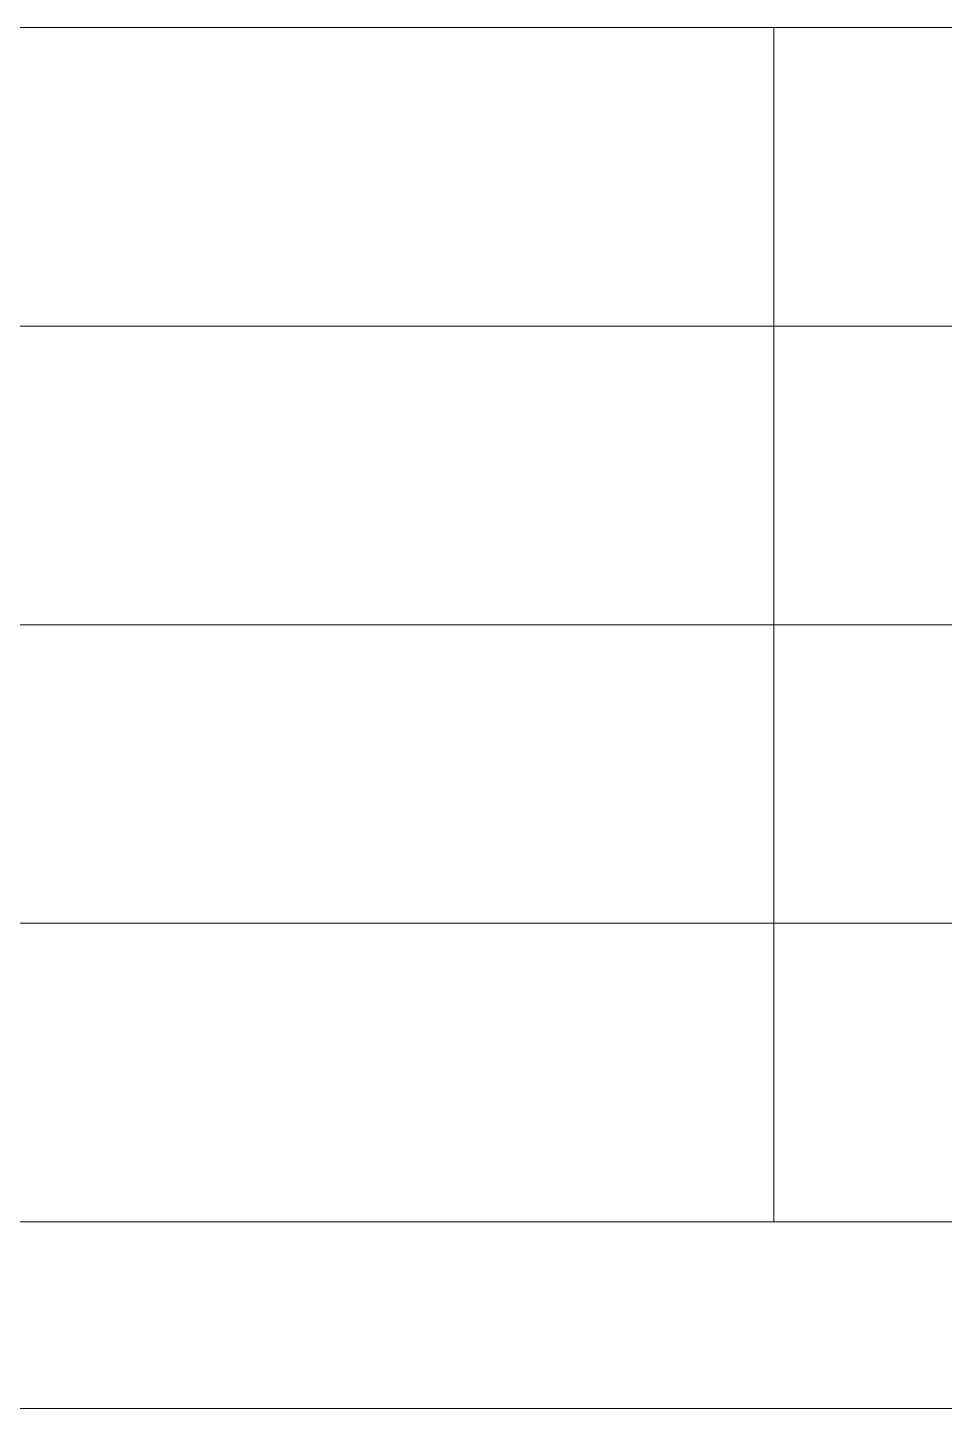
# Model space of a CAD drawing. Header units: millimetres. Extents: x 2250 to 2547, y 1170 to 1380.
# Drawn here: x 2308.26 to 2332.84, y 1175 to 1212 of the extents above; entities that cross this region are included whole.
import ezdxf
from ezdxf.enums import TextEntityAlignment as Align

# ---------------------------------------------------------------- set-up
doc = ezdxf.new("R2010")
doc.units = ezdxf.units.MM
doc.layers.add('图框', color=7, linetype='Continuous', lineweight=35)
doc.styles.add('样式 1', font='simsunb.ttf')

# ---------------------------------------------------------------- blocks, each defined once
blk = doc.blocks.new('TYFrame_XT')
at = {"layer": '图框', "color": 0, "lineweight": 9}
for p, q in [((10, 42), (128.528, 42)), ((78.273, 42), (78.273, 10)), ((10, 34), (104.523, 34))]:
    blk.add_line(p, q, dxfattribs=at)
at = {"layer": '图框', "lineweight": 9}
for p, q in [((10, 26), (128.528, 26)), ((10, 18), (104.523, 18)), ((128.528, 10), (10, 10)), ((292, 5), (5, 5))]:
    blk.add_line(p, q, dxfattribs=at)
at = {"layer": '图框', "style": '样式 1'}
for tag, p in [('设计', (186.182, 37.499)), ('冷却', (222.232, 37.52)), ('涂层', (224.342, 31.444)), ('刀具名称', (254.697, 31.772)), ('审核', (186.14, 29.879)), ('厚度', (224.332, 27.785)), ('刀具材料', (222.455, 21.546)), ('规格型号', (265.453, 21.215)), ('日期', (186.423, 13.786)), ('被加工材料', (222.743, 13.913)), ('客户名称', (265.454, 13.306))]:
    blk.add_attdef(tag, text='', height=1.73, dxfattribs=at).set_placement(p, align=Align.MIDDLE_CENTER)

msp = doc.modelspace()

# ---------------------------------------------------------------- block references
at = {"color": 0}
msp.add_blockref('TYFrame_XT', (2250, 1170), dxfattribs=at)

doc.saveas('drawing.dxf')
